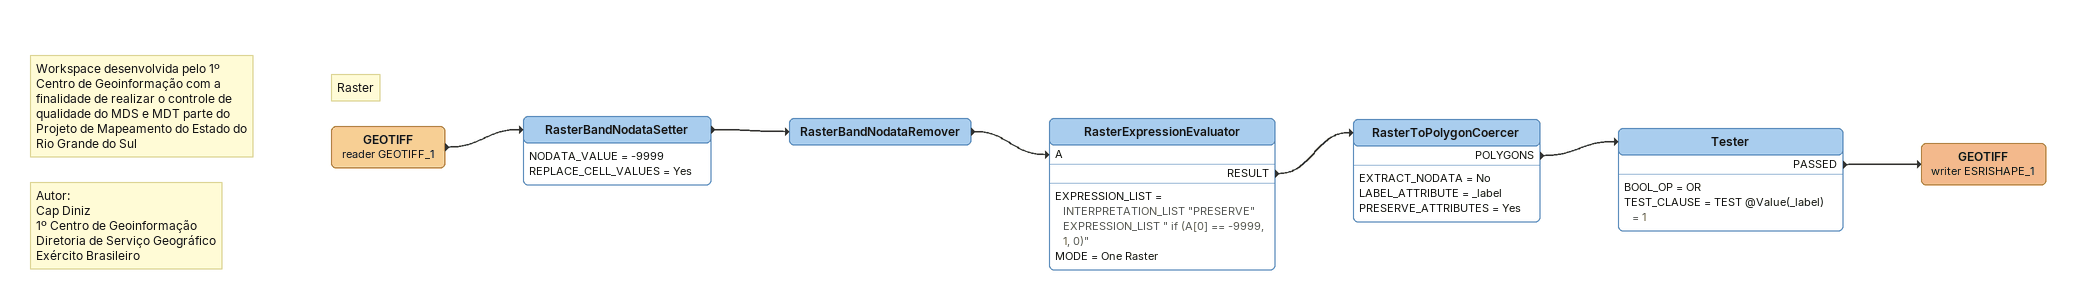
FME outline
Note: Workspace desenvolvida pelo 1º Centro de Geoinformação com a finalidade de realizar o controle de qualidade do MDS e MDT parte do Projeto de Mapeamento do Estado do Rio Grande do Sul
Note: Autor: / Cap Diniz / 1º Centro de Geoinformação / Diretoria de Serviço Geográfico / Exército Brasileiro
Note: Raster
GEOTIFF (reader GEOTIFF_1)
    -> RasterBandNodataSetter
RasterBandNodataSetter
    NODATA_VALUE = -9999
    REPLACE_CELL_VALUES = Yes
    -> RasterBandNodataRemover
RasterBandNodataRemover
    -> RasterExpressionEvaluator [A]
RasterExpressionEvaluator
    EXPRESSION_LIST = INTERPRETATION_LIST "PRESERVE" EXPRESSION_LIST " if (A[0] == -9999, 1, 0)"
    MODE = One Raster
    RESULT -> RasterToPolygonCoercer
RasterToPolygonCoercer
    EXTRACT_NODATA = No
    LABEL_ATTRIBUTE = _label
    PRESERVE_ATTRIBUTES = Yes
    POLYGONS -> Tester
Tester
    BOOL_OP = OR
    TEST_CLAUSE = TEST @Value(_label) = 1
    PASSED -> GEOTIFF (writer ESRISHAPE_1)
GEOTIFF (writer ESRISHAPE_1)
